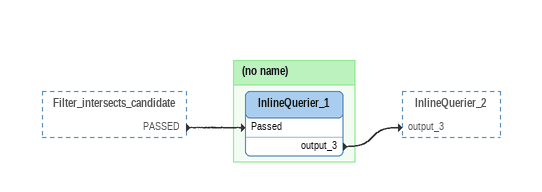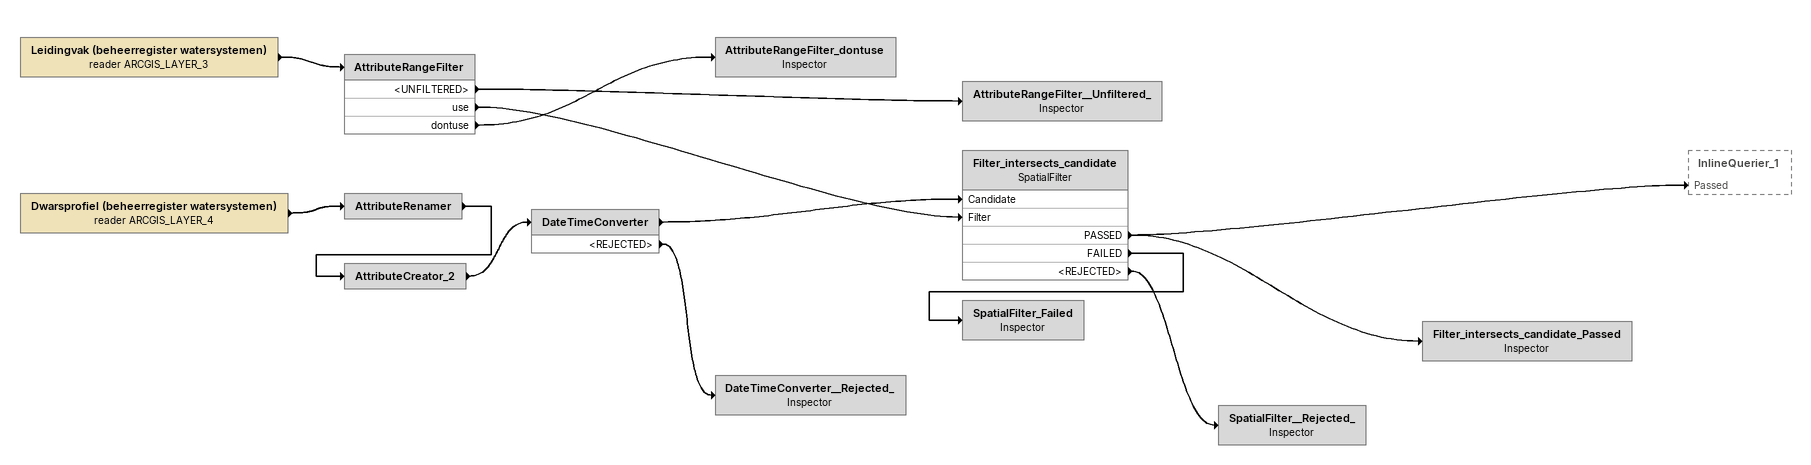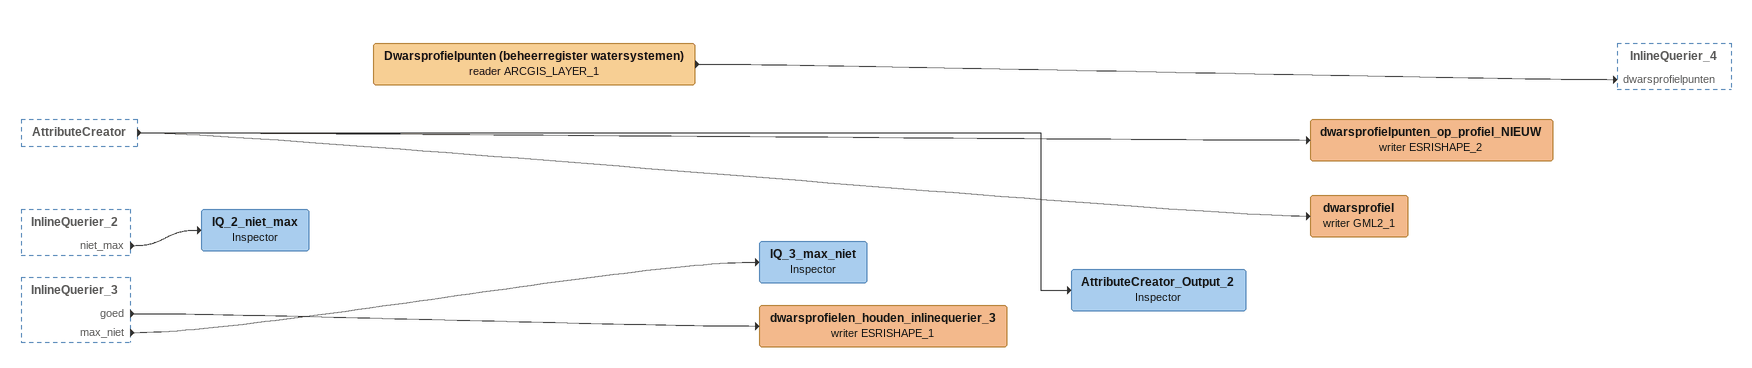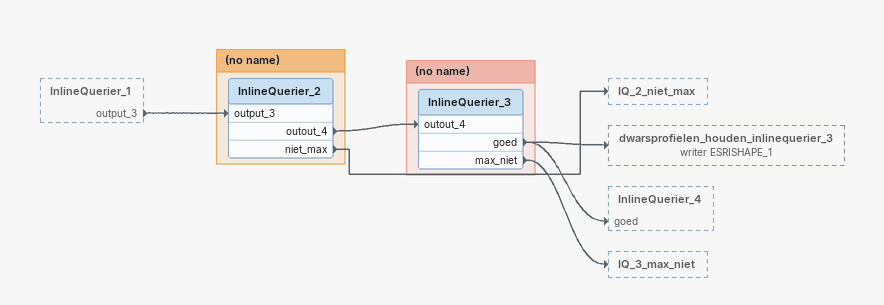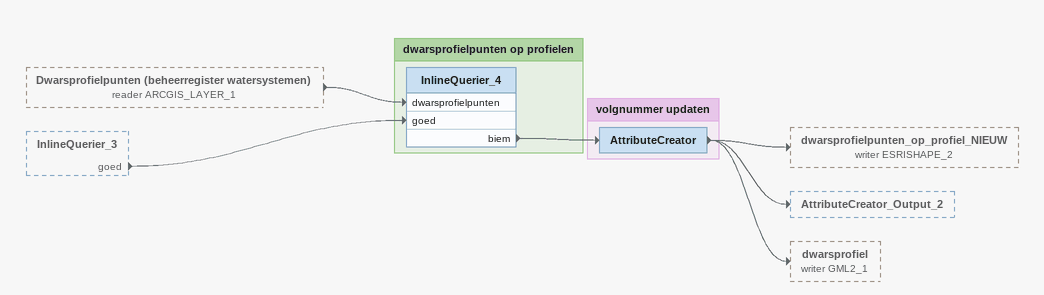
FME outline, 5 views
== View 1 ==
Filter_intersects_candidate [outside]
    PASSED -> InlineQuerier_1 [Passed]

Bookmark: (no name)
InlineQuerier_1
    output_3 -> InlineQuerier_2 [output_3]

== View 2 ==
Dwarsprofiel (beheerregister watersystemen) (reader ARCGIS_LAYER_4)
    -> AttributeRenamer
AttributeRenamer
    -> AttributeCreator_2
AttributeCreator_2
    -> DateTimeConverter
DateTimeConverter
    -> Filter_intersects_candidate [Candidate]
    <REJECTED> -> DateTimeConverter__Rejected_
DateTimeConverter__Rejected_: Inspector
Leidingvak (beheerregister watersystemen) (reader ARCGIS_LAYER_3)
    -> AttributeRangeFilter
AttributeRangeFilter
    <UNFILTERED> -> AttributeRangeFilter__Unfiltered_
    use -> Filter_intersects_candidate [Filter]
    dontuse -> AttributeRangeFilter_dontuse
AttributeRangeFilter_dontuse: Inspector
AttributeRangeFilter__Unfiltered_: Inspector
Filter_intersects_candidate: SpatialFilter
    PASSED -> InlineQuerier_1 [Passed]
    PASSED -> Filter_intersects_candidate_Passed
    FAILED -> SpatialFilter_Failed
    <REJECTED> -> SpatialFilter__Rejected_
SpatialFilter_Failed: Inspector
Filter_intersects_candidate_Passed: Inspector
SpatialFilter__Rejected_: Inspector

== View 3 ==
AttributeCreator [outside]
    -> dwarsprofielpunten_op_profiel_NIEUW (writer ESRISHAPE_2)
    -> AttributeCreator_Output_2
    -> dwarsprofiel (writer GML2_1)
InlineQuerier_2 [outside]
    niet_max -> IQ_2_niet_max
InlineQuerier_3 [outside]
    goed -> dwarsprofielen_houden_inlinequerier_3 (writer ESRISHAPE_1)
    max_niet -> IQ_3_max_niet
IQ_3_max_niet: Inspector
dwarsprofielen_houden_inlinequerier_3 (writer ESRISHAPE_1)
IQ_2_niet_max: Inspector
Dwarsprofielpunten (beheerregister watersystemen) (reader ARCGIS_LAYER_1)
    -> InlineQuerier_4 [dwarsprofielpunten]
dwarsprofielpunten_op_profiel_NIEUW (writer ESRISHAPE_2)
dwarsprofiel (writer GML2_1)
AttributeCreator_Output_2: Inspector

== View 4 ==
InlineQuerier_1 [outside]
    output_3 -> InlineQuerier_2 [output_3]

Bookmark: (no name)
InlineQuerier_2
    outout_4 -> InlineQuerier_3 [outout_4]
    niet_max -> IQ_2_niet_max

Bookmark: (no name)
InlineQuerier_3
    goed -> dwarsprofielen_houden_inlinequerier_3 (writer ESRISHAPE_1)
    goed -> InlineQuerier_4 [goed]
    max_niet -> IQ_3_max_niet

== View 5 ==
Dwarsprofielpunten (beheerregister watersystemen) (reader ARCGIS_LAYER_1) [outside]
    -> InlineQuerier_4 [dwarsprofielpunten]
InlineQuerier_3 [outside]
    goed -> InlineQuerier_4 [goed]

Bookmark: dwarsprofielpunten op profielen
InlineQuerier_4
    biem -> AttributeCreator

Bookmark: volgnummer updaten
AttributeCreator
    -> dwarsprofielpunten_op_profiel_NIEUW (writer ESRISHAPE_2)
    -> AttributeCreator_Output_2
    -> dwarsprofiel (writer GML2_1)
